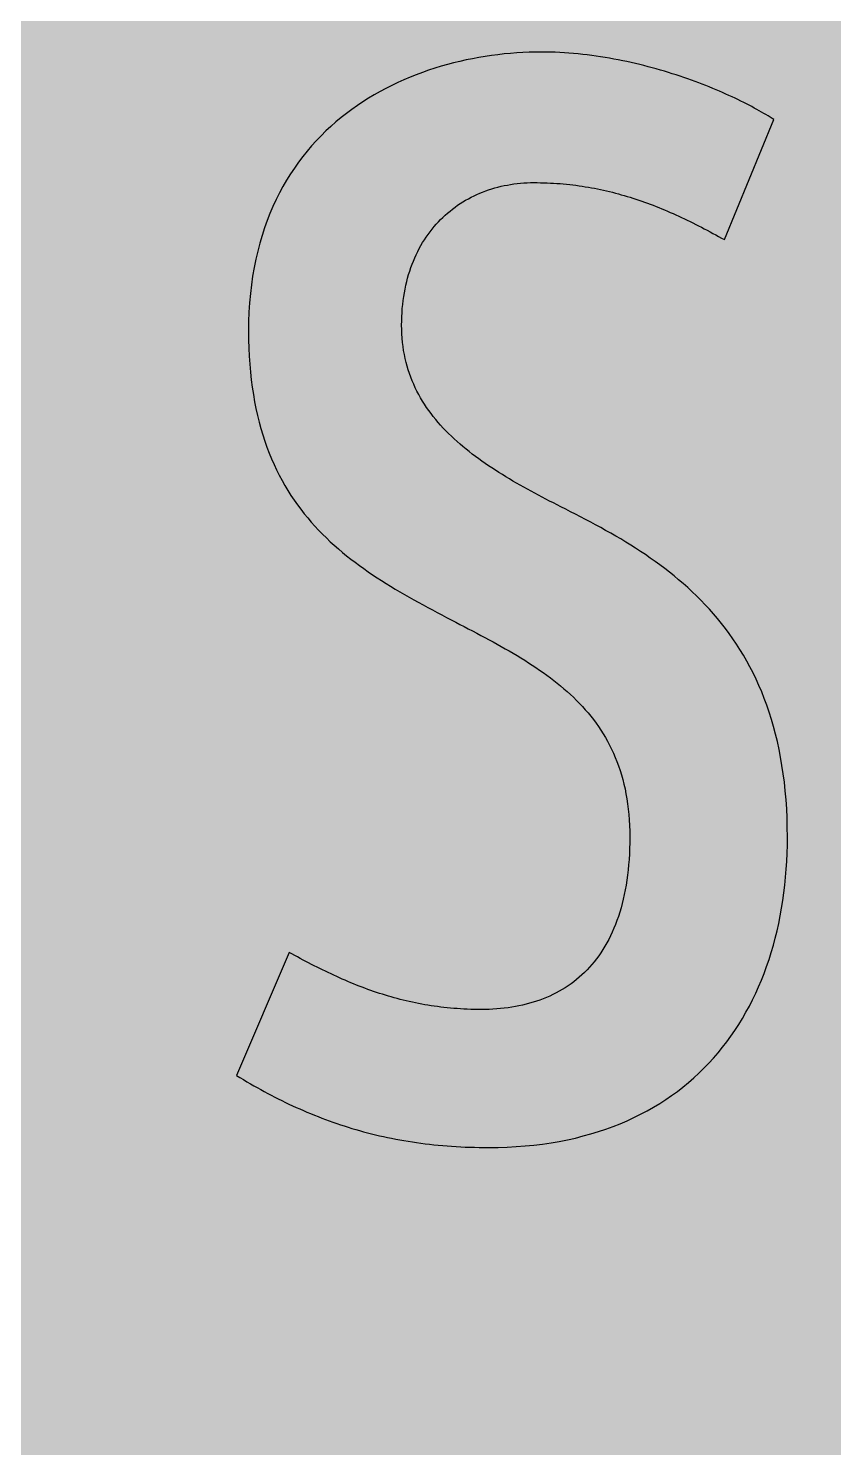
# Model space of a CAD drawing. Header units: millimetres. Extents: x 0 to 212, y 0 to 318.
# Drawn here: x 28.4 to 56.8, y 234.1 to 284.2 of the extents above; entities that cross this region are included whole.
import ezdxf

# ---------------------------------------------------------------- set-up
doc = ezdxf.new("R2010")
doc.units = ezdxf.units.MM

msp = doc.modelspace()

# ---------------------------------------------------------------- hatches: boundary and pattern name
for color, points in [(40, [(14.1633, 0.0536), (13.9878, 0.0533), (13.8125, 0.0559), (13.6373, 0.061), (13.462, 0.0686), (13.2893, 0.0787), (13.114, 0.0914), (12.9413, 0.1041), (12.7686, 0.1219), (12.5959, 0.1397), (12.4231, 0.16), (12.2504, 0.1829), (12.0777, 0.2057), (11.9075, 0.2337), (11.7373, 0.2616), (11.5672, 0.2921), (11.397, 0.3251), (11.2268, 0.3607), (11.0592, 0.3988), (10.8915, 0.4369), (10.7239, 0.4775), (10.5562, 0.5207), (10.3886, 0.5664), (10.2235, 0.6121), (10.0584, 0.6629), (9.8933, 0.7137), (9.7307, 0.7671), (9.5682, 0.8204), (9.4056, 0.8788), (9.2431, 0.9373), (9.083, 0.9982), (8.923, 1.0617), (8.763, 1.1252), (8.6055, 1.1938), (8.4455, 1.2624), (8.2906, 1.331), (8.1331, 1.4046), (7.9781, 1.4783), (7.8232, 1.5545), (7.6708, 1.6332), (7.5184, 1.7145), (7.366, 1.7958), (7.2161, 1.8796), (7.0663, 1.966), (6.919, 2.0523), (6.7716, 2.1438), (6.6243, 2.2352), (6.4795, 2.3266), (6.3348, 2.4232), (6.19, 2.5197), (6.0477, 2.6187), (5.908, 2.7178), (5.7683, 2.8194), (5.6286, 2.9235), (5.4915, 3.0302), (5.3543, 3.1369), (5.2197, 3.2461), (5.0851, 3.3579), (4.953, 3.4722), (4.8209, 3.5865), (4.6914, 3.7033), (4.5644, 3.8202), (4.4348, 3.9395), (4.3104, 4.0615), (4.1859, 4.1859), (4.0615, 4.3104), (3.9395, 4.4348), (3.8202, 4.5618), (3.7033, 4.6914), (3.5865, 4.8209), (3.4722, 4.953), (3.3579, 5.0851), (3.2487, 5.2197), (3.1369, 5.3543), (3.0302, 5.4915), (2.9235, 5.6286), (2.8194, 5.7683), (2.7178, 5.908), (2.6187, 6.0477), (2.5197, 6.19), (2.4232, 6.3348), (2.3266, 6.477), (2.2352, 6.6243), (2.1438, 6.7691), (2.0523, 6.9164), (1.966, 7.0663), (1.8796, 7.2161), (1.7958, 7.366), (1.7145, 7.5184), (1.6332, 7.6708), (1.5545, 7.8232), (1.4783, 7.9781), (1.4046, 8.1331), (1.331, 8.2906), (1.2598, 8.4455), (1.1913, 8.603), (1.1252, 8.763), (1.0592, 8.923), (0.9982, 9.083), (0.9373, 9.2431), (0.8763, 9.4056), (0.8204, 9.5682), (0.7645, 9.7307), (0.7112, 9.8933), (0.6604, 10.0584), (0.6121, 10.2235), (0.5639, 10.3911), (0.5207, 10.5562), (0.4775, 10.7239), (0.4343, 10.8915), (0.3962, 11.0592), (0.3607, 11.2268), (0.3251, 11.397), (0.2921, 11.5672), (0.2616, 11.7373), (0.2311, 11.9075), (0.2057, 12.0802), (0.1803, 12.2504), (0.1575, 12.4231), (0.1372, 12.5959), (0.1194, 12.7686), (0.1041, 12.9413), (0.0889, 13.1166), (0.0787, 13.2893), (0.0686, 13.4645), (0.061, 13.6373), (0.0559, 13.8125), (0.0508, 13.9878), (0.0508, 14.163), (0.0522, 303.4425), (0.0508, 303.6164), (0.0559, 303.7916), (0.061, 303.9669), (0.0686, 304.1396), (0.0787, 304.3149), (0.0889, 304.4876), (0.1041, 304.6628), (0.1194, 304.8356), (0.1372, 305.0083), (0.1575, 305.181), (0.1803, 305.3537), (0.2057, 305.5239), (0.2311, 305.6966), (0.2616, 305.8668), (0.2921, 306.037), (0.3251, 306.2072), (0.3607, 306.3748), (0.3962, 306.545), (0.4343, 306.7126), (0.4775, 306.8803), (0.5207, 307.0479), (0.5639, 307.213), (0.6121, 307.3781), (0.6604, 307.5432), (0.7112, 307.7083), (0.7645, 307.8734), (0.8204, 308.036), (0.8763, 308.1985), (0.9373, 308.3611), (0.9982, 308.5211), (1.0592, 308.6811), (1.1252, 308.8411), (1.1913, 308.9986), (1.2598, 309.1561), (1.331, 309.3136), (1.4046, 309.4685), (1.4783, 309.626), (1.5545, 309.7784), (1.6332, 309.9333), (1.7145, 310.0857), (1.7958, 310.2356), (1.8796, 310.388), (1.966, 310.5379), (2.0523, 310.6852), (2.1438, 310.8325), (2.2352, 310.9798), (2.3266, 311.1246), (2.4232, 311.2694), (2.5197, 311.4116), (2.6187, 311.5539), (2.7178, 311.6961), (2.8194, 311.8358), (2.9235, 311.9755), (3.0302, 312.1127), (3.1369, 312.2473), (3.2487, 312.3844), (3.3579, 312.5165), (3.4722, 312.6486), (3.5865, 312.7807), (3.7033, 312.9102), (3.8202, 313.0398), (3.9395, 313.1668), (4.0615, 313.2938), (4.1859, 313.4182), (4.3104, 313.5401), (4.4348, 313.6621), (4.5644, 313.784), (4.6914, 313.9008), (4.8209, 314.0177), (4.953, 314.132), (5.0851, 314.2437), (5.2197, 314.3555), (5.3543, 314.4647), (5.4915, 314.5739), (5.6286, 314.6781), (5.7683, 314.7822), (5.908, 314.8838), (6.0477, 314.9854), (6.19, 315.0845), (6.3348, 315.181), (6.4795, 315.275), (6.6243, 315.3689), (6.7716, 315.4604), (6.919, 315.5493), (7.0663, 315.6382), (7.2161, 315.7245), (7.366, 315.8084), (7.5184, 315.8896), (7.6708, 315.9709), (7.8232, 316.0471), (7.9781, 316.1233), (8.1331, 316.1995), (8.2906, 316.2706), (8.4455, 316.3418), (8.6055, 316.4103), (8.763, 316.4789), (8.923, 316.5424), (9.083, 316.6059), (9.2431, 316.6669), (9.4056, 316.7253), (9.5682, 316.7837), (9.7307, 316.8371), (9.8933, 316.8904), (10.0584, 316.9412), (10.2235, 316.992), (10.3886, 317.0377), (10.5562, 317.0834), (10.7239, 317.1266), (10.8915, 317.1673), (11.0592, 317.2079), (11.2268, 317.2435), (11.397, 317.279), (11.5672, 317.312), (11.7373, 317.3425), (11.9075, 317.3705), (12.0777, 317.3984), (12.2504, 317.4213), (12.4231, 317.4441), (12.5959, 317.4644), (12.7686, 317.4822), (12.9413, 317.5), (13.114, 317.5127), (13.2893, 317.5254), (13.462, 317.5356), (13.6373, 317.5432), (13.8125, 317.5483), (13.9878, 317.5508), (14.163, 317.5533), (197.6078, 317.5536), (197.7822, 317.5508), (197.9574, 317.5483), (198.1327, 317.5432), (198.3054, 317.5356), (198.4807, 317.5254), (198.6534, 317.5127), (198.8287, 317.5), (199.0014, 317.4822), (199.1741, 317.4644), (199.3468, 317.4441), (199.5195, 317.4213), (199.6897, 317.3984), (199.8624, 317.3705), (200.0326, 317.3425), (200.2028, 317.312), (200.373, 317.279), (200.5432, 317.2435), (200.7108, 317.2079), (200.8784, 317.1673), (201.0461, 317.1266), (201.2137, 317.0834), (201.3788, 317.0377), (201.5465, 316.992), (201.7116, 316.9412), (201.8767, 316.8904), (202.0392, 316.8371), (202.2018, 316.7837), (202.3643, 316.7253), (202.5269, 316.6669), (202.6869, 316.6059), (202.8469, 316.5424), (203.007, 316.4789), (203.167, 316.4103), (203.3245, 316.3418), (203.4794, 316.2706), (203.6369, 316.1995), (203.7918, 316.1233), (203.9468, 316.0471), (204.0992, 315.9709), (204.2516, 315.8896), (204.404, 315.8084), (204.5538, 315.7245), (204.7037, 315.6382), (204.8535, 315.5493), (205.0009, 315.4604), (205.1456, 315.3689), (205.293, 315.275), (205.4352, 315.181), (205.58, 315.0845), (205.7222, 314.9854), (205.8619, 314.8838), (206.0016, 314.7822), (206.1413, 314.6781), (206.2785, 314.5739), (206.4156, 314.4647), (206.5503, 314.3555), (206.6849, 314.2437), (206.817, 314.132), (206.949, 314.0177), (207.0786, 313.9008), (207.2081, 313.784), (207.3351, 313.6621), (207.4596, 313.5401), (207.584, 313.4182), (207.7085, 313.2938), (207.8304, 313.1668), (207.9498, 313.0398), (208.0666, 312.9102), (208.1835, 312.7807), (208.2978, 312.6486), (208.4121, 312.5165), (208.5238, 312.3844), (208.6331, 312.2473), (208.7397, 312.1127), (208.8464, 311.9755), (208.9506, 311.8358), (209.0522, 311.6961), (209.1512, 311.5539), (209.2503, 311.4116), (209.3468, 311.2694), (209.4433, 311.1246), (209.5348, 310.9798), (209.6262, 310.8325), (209.7176, 310.6852), (209.804, 310.5379), (209.8904, 310.388), (209.9742, 310.2356), (210.0555, 310.0857), (210.1367, 309.9333), (210.2155, 309.7784), (210.2917, 309.626), (210.3653, 309.4685), (210.439, 309.3136), (210.5076, 309.1561), (210.5762, 308.9986), (210.6447, 308.8411), (210.7082, 308.6811), (210.7717, 308.5211), (210.8327, 308.3611), (210.8911, 308.1985), (210.9495, 308.036), (211.0029, 307.8734), (211.0562, 307.7083), (211.107, 307.5432), (211.1578, 307.3781), (211.2035, 307.213), (211.2493, 307.0479), (211.2924, 306.8803), (211.3331, 306.7126), (211.3712, 306.545), (211.4093, 306.3748), (211.4448, 306.2072), (211.4779, 306.037), (211.5083, 305.8668), (211.5363, 305.6966), (211.5642, 305.5239), (211.5871, 305.3537), (211.6099, 305.181), (211.6303, 305.0083), (211.648, 304.8356), (211.6658, 304.6628), (211.6785, 304.4876), (211.6912, 304.3149), (211.7014, 304.1396), (211.709, 303.9669), (211.7141, 303.7916), (211.7166, 303.6164), (211.7166, 303.4411), (211.7189, 14.1647), (211.7166, 13.9878), (211.7141, 13.8125), (211.709, 13.6373), (211.7014, 13.4645), (211.6912, 13.2893), (211.6785, 13.1166), (211.6658, 12.9413), (211.648, 12.7686), (211.6303, 12.5959), (211.6099, 12.4231), (211.5871, 12.2504), (211.5642, 12.0802), (211.5363, 11.9075), (211.5083, 11.7373), (211.4779, 11.5672), (211.4448, 11.397), (211.4093, 11.2268), (211.3712, 11.0592), (211.3331, 10.8915), (211.2924, 10.7239), (211.2493, 10.5562), (211.2035, 10.3911), (211.1578, 10.2235), (211.107, 10.0584), (211.0562, 9.8933), (211.0029, 9.7307), (210.9495, 9.5682), (210.8911, 9.4056), (210.8327, 9.2431), (210.7717, 9.083), (210.7082, 8.923), (210.6447, 8.763), (210.5762, 8.603), (210.5076, 8.4455), (210.439, 8.2906), (210.3653, 8.1331), (210.2917, 7.9781), (210.2155, 7.8232), (210.1367, 7.6708), (210.0555, 7.5184), (209.9742, 7.366), (209.8904, 7.2161), (209.804, 7.0663), (209.7176, 6.9164), (209.6262, 6.7691), (209.5348, 6.6243), (209.4433, 6.477), (209.3468, 6.3348), (209.2503, 6.19), (209.1512, 6.0477), (209.0522, 5.908), (208.9506, 5.7683), (208.8464, 5.6286), (208.7397, 5.4915), (208.6331, 5.3543), (208.5238, 5.2197), (208.4121, 5.0851), (208.2978, 4.953), (208.1835, 4.8209), (208.0666, 4.6914), (207.9498, 4.5618), (207.8304, 4.4348), (207.7085, 4.3104), (207.584, 4.1859), (207.4596, 4.0615), (207.3351, 3.9395), (207.2081, 3.8202), (207.0786, 3.7033), (206.949, 3.5865), (206.817, 3.4722), (206.6849, 3.3579), (206.5503, 3.2461), (206.4156, 3.1369), (206.2785, 3.0302), (206.1413, 2.9235), (206.0016, 2.8194), (205.8619, 2.7178), (205.7222, 2.6187), (205.58, 2.5197), (205.4352, 2.4232), (205.293, 2.3266), (205.1456, 2.2352), (205.0009, 2.1438), (204.8535, 2.0523), (204.7037, 1.966), (204.5538, 1.8796), (204.404, 1.7958), (204.2516, 1.7145), (204.0992, 1.6332), (203.9468, 1.5545), (203.7918, 1.4783), (203.6369, 1.4046), (203.4794, 1.331), (203.3245, 1.2624), (203.167, 1.1938), (203.007, 1.1252), (202.8469, 1.0617), (202.6869, 0.9982), (202.5269, 0.9373), (202.3643, 0.8788), (202.2018, 0.8204), (202.0392, 0.7671), (201.8767, 0.7137), (201.7116, 0.6629), (201.5465, 0.6121), (201.3788, 0.5664), (201.2137, 0.5207), (201.0461, 0.4775), (200.8784, 0.4369), (200.7108, 0.3988), (200.5432, 0.3607), (200.373, 0.3251), (200.2028, 0.2921), (200.0326, 0.2616), (199.8624, 0.2337), (199.6897, 0.2057), (199.5195, 0.1829), (199.3468, 0.16), (199.1741, 0.1397), (199.0014, 0.1219), (198.8287, 0.1041), (198.6534, 0.0914), (198.4807, 0.0787), (198.3054, 0.0686), (198.1327, 0.061), (197.9574, 0.0559), (197.7822, 0.0533), (197.6069, 0.0533)]), (59, [(44.3978, 249.5719), (44.2722, 249.5702), (44.1503, 249.5728), (44.0284, 249.5753), (43.9064, 249.5804), (43.7871, 249.5855), (43.6677, 249.5931), (43.5508, 249.6007), (43.4315, 249.6083), (43.3146, 249.6185), (43.2003, 249.6312), (43.0835, 249.6439), (42.9692, 249.6566), (42.8574, 249.6718), (42.7431, 249.6871), (42.6314, 249.7023), (42.5196, 249.7201), (42.4078, 249.7404), (42.2986, 249.7607), (42.1894, 249.7811), (42.0802, 249.8039), (41.971, 249.8268), (41.8617, 249.8496), (41.7551, 249.875), (41.6484, 249.9004), (41.5417, 249.9258), (41.435, 249.9538), (41.3309, 249.9843), (41.2267, 250.0122), (41.1226, 250.0427), (41.0185, 250.0757), (40.9143, 250.1062), (40.8102, 250.1392), (40.7086, 250.1748), (40.6044, 250.2078), (40.5028, 250.2433), (40.4012, 250.2814), (40.2996, 250.317), (40.198, 250.3551), (40.099, 250.3957), (39.9974, 250.4338), (39.8983, 250.4745), (39.7967, 250.5151), (39.6977, 250.5583), (39.5986, 250.5989), (39.4995, 250.6447), (39.4005, 250.6878), (39.3014, 250.731), (39.2024, 250.7767), (39.1033, 250.8225), (39.0042, 250.8707), (38.9052, 250.9164), (38.8061, 250.9647), (38.7071, 251.013), (38.608, 251.0612), (38.5115, 251.112), (38.4124, 251.1628), (38.3134, 251.2136), (38.2143, 251.2644), (38.1152, 251.3152), (38.0187, 251.3686), (37.9197, 251.4219), (37.8206, 251.4752), (37.7215, 251.5286), (37.6225, 251.5819), (35.771, 247.2447), (35.8902, 247.1699), (36.0121, 247.0963), (36.134, 247.0252), (36.2585, 246.954), (36.3804, 246.8829), (36.5023, 246.8143), (36.6243, 246.7458), (36.7487, 246.6797), (36.8732, 246.6111), (36.9951, 246.5476), (37.1196, 246.4816), (37.244, 246.4206), (37.371, 246.3571), (37.4955, 246.2962), (37.6199, 246.2352), (37.7469, 246.1768), (37.8739, 246.1184), (38.0009, 246.0625), (38.1279, 246.0066), (38.2549, 245.9507), (38.3845, 245.8974), (38.514, 245.8441), (38.6436, 245.7933), (38.7731, 245.7425), (38.9052, 245.6917), (39.0347, 245.6434), (39.1668, 245.5977), (39.3014, 245.552), (39.4335, 245.5062), (39.5681, 245.4631), (39.7027, 245.4199), (39.8374, 245.3792), (39.9745, 245.3386), (40.1117, 245.298), (40.2488, 245.2599), (40.3885, 245.2243), (40.5257, 245.1887), (40.6679, 245.1532), (40.8076, 245.1202), (40.9499, 245.0897), (41.0921, 245.0592), (41.2369, 245.0287), (41.3817, 245.0008), (41.5265, 244.9728), (41.6738, 244.9474), (41.8211, 244.922), (41.9684, 244.8992), (42.1183, 244.8763), (42.2681, 244.856), (42.4205, 244.8382), (42.5729, 244.8179), (42.7253, 244.8027), (42.8803, 244.7874), (43.0378, 244.7722), (43.1927, 244.7595), (43.3527, 244.7468), (43.5102, 244.7366), (43.6728, 244.729), (43.8328, 244.7214), (43.9953, 244.7138), (44.1604, 244.7112), (44.3255, 244.7061), (44.4932, 244.7036), (44.6608, 244.7036), (44.991, 244.7061), (45.3161, 244.7188), (45.6336, 244.7341), (45.9486, 244.7595), (46.2559, 244.79), (46.5582, 244.8255), (46.8579, 244.8712), (47.15, 244.9195), (47.437, 244.9779), (47.719, 245.0389), (47.9933, 245.11), (48.2651, 245.1837), (48.5318, 245.2649), (48.7909, 245.3513), (49.0474, 245.4453), (49.2963, 245.5443), (49.5427, 245.6485), (49.7815, 245.7602), (50.0151, 245.8745), (50.2437, 245.9965), (50.4698, 246.1235), (50.6882, 246.2555), (50.8991, 246.3952), (51.1073, 246.5375), (51.3105, 246.6848), (51.5087, 246.8372), (51.7017, 246.9972), (51.8871, 247.1598), (52.07, 247.3274), (52.2478, 247.5001), (52.418, 247.6779), (52.5856, 247.8583), (52.7456, 248.0462), (52.9006, 248.2367), (53.053, 248.4323), (53.1978, 248.6304), (53.3375, 248.8336), (53.4721, 249.0419), (53.6042, 249.2553), (53.7286, 249.4712), (53.848, 249.6896), (53.9623, 249.9131), (54.0715, 250.1417), (54.1757, 250.3729), (54.2747, 250.6091), (54.3687, 250.8453), (54.4576, 251.0892), (54.5414, 251.333), (54.6202, 251.5819), (54.6938, 251.8334), (54.7624, 252.0899), (54.8259, 252.3465), (54.8843, 252.6081), (54.9377, 252.8722), (54.9859, 253.1389), (55.0291, 253.4082), (55.0672, 253.68), (55.1002, 253.9568), (55.1282, 254.2337), (55.151, 254.5131), (55.1688, 254.795), (55.1815, 255.0795), (55.1891, 255.3665), (55.1917, 255.6561), (55.1866, 255.9939), (55.179, 256.3266), (55.1637, 256.6518), (55.1409, 256.9693), (55.1155, 257.2817), (55.0824, 257.5865), (55.0418, 257.8862), (54.9986, 258.1783), (54.9504, 258.4628), (54.8945, 258.7422), (54.8361, 259.0165), (54.77, 259.2832), (54.7014, 259.5448), (54.6252, 259.8014), (54.5465, 260.0503), (54.4627, 260.2967), (54.3738, 260.5354), (54.2823, 260.7691), (54.1858, 260.9977), (54.0842, 261.2187), (53.9775, 261.4371), (53.8683, 261.6505), (53.7566, 261.8588), (53.6397, 262.062), (53.5178, 262.2601), (53.3959, 262.4531), (53.2689, 262.6411), (53.1368, 262.8265), (53.0047, 263.0068), (52.8676, 263.1821), (52.7279, 263.3548), (52.5856, 263.5225), (52.4383, 263.685), (52.291, 263.845), (52.1411, 264), (51.9887, 264.1524), (51.8338, 264.3022), (51.6763, 264.447), (51.5188, 264.5867), (51.3563, 264.7264), (51.1937, 264.861), (51.0286, 264.9931), (50.8635, 265.1227), (50.6959, 265.2471), (50.5257, 265.3716), (50.3555, 265.491), (50.1853, 265.6103), (50.0126, 265.7246), (49.8373, 265.8364), (49.6646, 265.9482), (49.4894, 266.0548), (49.3141, 266.1615), (49.1363, 266.2657), (48.961, 266.3673), (48.7832, 266.4663), (48.608, 266.5654), (48.4302, 266.6619), (48.2549, 266.7559), (48.0771, 266.8499), (47.9019, 266.9413), (47.7241, 267.0327), (47.5488, 267.1216), (47.3735, 267.2105), (47.2008, 267.2969), (47.0687, 267.3655), (46.9392, 267.4315), (46.8071, 267.5001), (46.675, 267.5687), (46.5455, 267.6373), (46.4134, 267.7058), (46.2839, 267.777), (46.1543, 267.8455), (46.0248, 267.9167), (45.8978, 267.9878), (45.7683, 268.0614), (45.6413, 268.1326), (45.5143, 268.2062), (45.3898, 268.2824), (45.2653, 268.3561), (45.1409, 268.4323), (45.019, 268.5085), (44.897, 268.5872), (44.7751, 268.666), (44.6557, 268.7447), (44.5389, 268.826), (44.4221, 268.9073), (44.3078, 268.9885), (44.1935, 269.0724), (44.0817, 269.1562), (43.9699, 269.2425), (43.8607, 269.3314), (43.754, 269.4178), (43.6499, 269.5092), (43.5458, 269.5981), (43.4442, 269.6921), (43.3451, 269.7861), (43.246, 269.8801), (43.1521, 269.9766), (43.0581, 270.0731), (42.9666, 270.1722), (42.8777, 270.2738), (42.7914, 270.3779), (42.7076, 270.4795), (42.6263, 270.5862), (42.5475, 270.6929), (42.4713, 270.8021), (42.3977, 270.9139), (42.3266, 271.0256), (42.258, 271.1399), (42.1945, 271.2568), (42.131, 271.3736), (42.0726, 271.4955), (42.0167, 271.6174), (41.9633, 271.7394), (41.9151, 271.8664), (41.8668, 271.9934), (41.8262, 272.1229), (41.7855, 272.255), (41.75, 272.3896), (41.717, 272.5268), (41.6865, 272.6665), (41.6611, 272.8062), (41.6408, 272.9484), (41.623, 273.0957), (41.6077, 273.243), (41.5976, 273.3929), (41.5925, 273.5453), (41.59, 273.7002), (41.5925, 273.8501), (41.5976, 274), (41.6052, 274.1447), (41.6154, 274.2895), (41.6281, 274.4318), (41.6458, 274.5715), (41.6636, 274.7086), (41.6865, 274.8432), (41.7119, 274.9753), (41.7398, 275.1074), (41.7703, 275.2369), (41.8033, 275.3639), (41.8389, 275.4884), (41.877, 275.6103), (41.9176, 275.7297), (41.9608, 275.8491), (42.0065, 275.9634), (42.0548, 276.0777), (42.1056, 276.1869), (42.1589, 276.2961), (42.2148, 276.4028), (42.2732, 276.5069), (42.3316, 276.6111), (42.3951, 276.7101), (42.4586, 276.8067), (42.5247, 276.9032), (42.5933, 276.9946), (42.6644, 277.0861), (42.738, 277.175), (42.8117, 277.2588), (42.8879, 277.3426), (42.9666, 277.4239), (43.0479, 277.5026), (43.1292, 277.5788), (43.213, 277.655), (43.2994, 277.7261), (43.3857, 277.7947), (43.4746, 277.8608), (43.5661, 277.9268), (43.6575, 277.9878), (43.7515, 278.0487), (43.848, 278.1046), (43.9445, 278.1605), (44.0411, 278.2113), (44.1427, 278.2621), (44.2417, 278.3078), (44.3459, 278.3535), (44.4475, 278.3967), (44.5541, 278.4348), (44.6583, 278.4729), (44.7675, 278.5085), (44.8742, 278.5389), (44.9834, 278.5694), (45.0952, 278.5974), (45.2069, 278.6228), (45.3187, 278.6431), (45.433, 278.6634), (45.5473, 278.6812), (45.6616, 278.6939), (45.7784, 278.7066), (45.8953, 278.7167), (46.0121, 278.7218), (46.1289, 278.7269), (46.2483, 278.7269), (46.3677, 278.7269), (46.4845, 278.7244), (46.6014, 278.7218), (46.7182, 278.7193), (46.8351, 278.7142), (46.9494, 278.7066), (47.0637, 278.699), (47.178, 278.6913), (47.2897, 278.6812), (47.404, 278.671), (47.5158, 278.6583), (47.625, 278.6456), (47.7368, 278.6329), (47.846, 278.6177), (47.9552, 278.6024), (48.0644, 278.5847), (48.1736, 278.5669), (48.2803, 278.5466), (48.3895, 278.5262), (48.4962, 278.5059), (48.6029, 278.4831), (48.707, 278.4602), (48.8137, 278.4373), (48.9179, 278.4119), (49.0245, 278.3865), (49.1287, 278.3586), (49.2328, 278.3307), (49.3344, 278.3027), (49.4386, 278.2722), (49.5427, 278.2418), (49.6443, 278.2113), (49.7459, 278.1783), (49.85, 278.1452), (49.9516, 278.1097), (50.0532, 278.0767), (50.1548, 278.0411), (50.2564, 278.003), (50.3555, 277.9649), (50.4571, 277.9268), (50.5587, 277.8887), (50.6578, 277.8481), (50.7594, 277.8074), (50.8584, 277.7642), (50.96, 277.7236), (51.0591, 277.6779), (51.1607, 277.6347), (51.2597, 277.589), (51.3588, 277.5433), (51.4604, 277.4975), (51.5595, 277.4518), (51.6611, 277.4036), (51.7601, 277.3553), (51.8592, 277.3045), (51.9608, 277.2537), (52.0598, 277.2029), (52.1614, 277.1521), (52.2605, 277.1013), (52.3621, 277.048), (52.4612, 276.9946), (52.5628, 276.9387), (52.6644, 276.8854), (52.766, 276.8295), (52.865, 276.7736), (52.9666, 276.7178), (54.7165, 280.9515), (54.6481, 280.9926), (54.5795, 281.0358), (54.5084, 281.0815), (54.4347, 281.1247), (54.3585, 281.1704), (54.2773, 281.2161), (54.196, 281.2644), (54.1096, 281.3101), (54.0233, 281.3583), (53.9344, 281.4066), (53.8404, 281.4549), (53.7464, 281.5031), (53.6499, 281.5539), (53.5508, 281.6022), (53.4467, 281.653), (53.3451, 281.7012), (53.2384, 281.752), (53.1292, 281.8003), (53.02, 281.8511), (52.9057, 281.9019), (52.7914, 281.9502), (52.6745, 282.001), (52.5551, 282.0492), (52.4358, 282.1), (52.3138, 282.1483), (52.1894, 282.1965), (52.0624, 282.2448), (51.9354, 282.2931), (51.8058, 282.3388), (51.6738, 282.387), (51.5417, 282.4328), (51.4071, 282.4785), (51.2724, 282.5242), (51.1327, 282.5674), (50.9956, 282.6106), (50.8559, 282.6537), (50.7136, 282.6944), (50.5689, 282.735), (50.4266, 282.7757), (50.2793, 282.8163), (50.132, 282.8544), (49.9847, 282.89), (49.8348, 282.9255), (49.6849, 282.9611), (49.5351, 282.9941), (49.3827, 283.0246), (49.2277, 283.0576), (49.0753, 283.0855), (48.9179, 283.1135), (48.7629, 283.1414), (48.6054, 283.1643), (48.448, 283.1897), (48.2905, 283.21), (48.1305, 283.2303), (47.973, 283.2481), (47.8104, 283.2659), (47.6504, 283.2811), (47.4904, 283.2938), (47.3278, 283.3065), (47.1653, 283.3141), (47.0027, 283.3218), (46.8401, 283.3268), (46.6776, 283.3294), (46.5125, 283.3319), (46.2991, 283.3294), (46.0832, 283.3243), (45.8648, 283.3141), (45.6463, 283.3014), (45.4279, 283.2837), (45.2069, 283.2633), (44.9859, 283.2379), (44.7624, 283.21), (44.5414, 283.177), (44.3179, 283.1414), (44.0944, 283.0982), (43.8709, 283.0525), (43.6474, 283.0043), (43.4238, 282.9484), (43.2029, 282.89), (42.9793, 282.829), (42.7584, 282.7604), (42.5399, 282.6893), (42.3215, 282.6106), (42.103, 282.5293), (41.8871, 282.4429), (41.6712, 282.354), (41.4579, 282.2575), (41.2471, 282.1559), (41.0388, 282.0518), (40.833, 281.94), (40.6273, 281.8257), (40.4266, 281.7038), (40.226, 281.5768), (40.0304, 281.4472), (39.8374, 281.3101), (39.6469, 281.1678), (39.4589, 281.0205), (39.276, 280.8681), (39.0982, 280.7106), (38.9204, 280.5481), (38.7502, 280.3779), (38.5826, 280.2026), (38.4175, 280.0223), (38.26, 279.8343), (38.1051, 279.6438), (37.9552, 279.4457), (37.8104, 279.24), (37.6707, 279.0317), (37.5361, 278.8158), (37.4066, 278.5923), (37.2847, 278.3637), (37.1678, 278.13), (37.0561, 277.8887), (36.9494, 277.6423), (36.8503, 277.3883), (36.7563, 277.1292), (36.67, 276.8625), (36.5912, 276.5882), (36.5176, 276.3088), (36.4515, 276.0243), (36.3931, 275.7322), (36.3398, 275.4325), (36.2966, 275.1252), (36.261, 274.8128), (36.2306, 274.4927), (36.2102, 274.1651), (36.1975, 273.8298), (36.195, 273.4894), (36.1975, 273.1872), (36.2052, 272.8925), (36.2179, 272.603), (36.2382, 272.321), (36.261, 272.0467), (36.2915, 271.7775), (36.3245, 271.5133), (36.3652, 271.2568), (36.4084, 271.0028), (36.4566, 270.7589), (36.51, 270.5176), (36.5684, 270.2839), (36.6319, 270.0553), (36.6979, 269.8318), (36.769, 269.6134), (36.8452, 269.4), (36.924, 269.1917), (37.0053, 268.9885), (37.0942, 268.7904), (37.1856, 268.5974), (37.2796, 268.4094), (37.3761, 268.224), (37.4777, 268.0437), (37.5844, 267.8684), (37.6911, 267.6982), (37.8028, 267.5306), (37.9171, 267.368), (38.0365, 267.208), (38.1559, 267.0531), (38.2803, 266.9032), (38.4073, 266.7559), (38.5343, 266.6111), (38.6664, 266.4689), (38.801, 266.3317), (38.9382, 266.1971), (39.0754, 266.065), (39.2176, 265.938), (39.3598, 265.811), (39.5046, 265.6891), (39.6519, 265.5697), (39.7993, 265.4529), (39.9491, 265.3386), (40.1015, 265.2243), (40.2539, 265.115), (40.4089, 265.0058), (40.5663, 264.8991), (40.7238, 264.795), (40.8813, 264.6934), (41.0413, 264.5943), (41.2013, 264.4953), (41.3639, 264.3962), (41.5265, 264.3022), (41.689, 264.2057), (41.8516, 264.1143), (42.0167, 264.0203), (42.1792, 263.9289), (42.3443, 263.84), (42.5094, 263.7511), (42.6745, 263.6622), (42.8396, 263.5733), (43.0047, 263.4869), (43.1673, 263.398), (43.3324, 263.3116), (43.4975, 263.2253), (43.6448, 263.1465), (43.7947, 263.0703), (43.942, 262.9941), (44.0893, 262.9179), (44.2366, 262.8392), (44.3814, 262.763), (44.5262, 262.6868), (44.671, 262.6081), (44.8158, 262.5293), (44.958, 262.4506), (45.1002, 262.3718), (45.2425, 262.2931), (45.3822, 262.2118), (45.5219, 262.1305), (45.659, 262.0493), (45.7962, 261.968), (45.9308, 261.8842), (46.0629, 261.8003), (46.195, 261.714), (46.3271, 261.6276), (46.4566, 261.5387), (46.5836, 261.4498), (46.7106, 261.3584), (46.8351, 261.2669), (46.957, 261.173), (47.0764, 261.079), (47.1957, 260.9825), (47.3126, 260.8834), (47.4269, 260.7843), (47.5386, 260.6827), (47.6479, 260.5786), (47.7571, 260.4719), (47.8612, 260.3652), (47.9654, 260.256), (48.0644, 260.1417), (48.1635, 260.03), (48.26, 259.9131), (48.3514, 259.7937), (48.4429, 259.6718), (48.5292, 259.5499), (48.6131, 259.4229), (48.6969, 259.2934), (48.7756, 259.1613), (48.8493, 259.0267), (48.9229, 258.8895), (48.9915, 258.7498), (49.0576, 258.6076), (49.1211, 258.4602), (49.182, 258.3129), (49.2379, 258.1605), (49.2912, 258.003), (49.3395, 257.8456), (49.3852, 257.683), (49.4284, 257.5179), (49.4665, 257.3477), (49.4995, 257.175), (49.5325, 256.9997), (49.5579, 256.8194), (49.5808, 256.634), (49.6011, 256.446), (49.6138, 256.2555), (49.6265, 256.0599), (49.6316, 255.8593), (49.6341, 255.6561), (49.6316, 255.4529), (49.6265, 255.2522), (49.6189, 255.0566), (49.6087, 254.8636), (49.5935, 254.6756), (49.5757, 254.4902), (49.5554, 254.3099), (49.53, 254.1346), (49.5046, 253.9594), (49.4741, 253.7917), (49.4411, 253.6266), (49.4055, 253.4641), (49.3649, 253.3066), (49.3243, 253.1516), (49.2785, 252.9992), (49.2328, 252.8519), (49.182, 252.7097), (49.1287, 252.5674), (49.0753, 252.4328), (49.0169, 252.2982), (48.956, 252.1687), (48.8925, 252.0417), (48.8264, 251.9197), (48.7578, 251.8004), (48.6867, 251.6835), (48.6131, 251.5718), (48.5394, 251.4625), (48.4607, 251.3559), (48.3794, 251.2543), (48.2981, 251.1552), (48.2143, 251.0587), (48.1254, 250.9672), (48.0365, 250.8758), (47.945, 250.7894), (47.8536, 250.7082), (47.7571, 250.6269), (47.6606, 250.5507), (47.5615, 250.477), (47.4599, 250.4059), (47.3558, 250.3373), (47.2516, 250.2738), (47.1424, 250.2129), (47.0357, 250.1544), (46.924, 250.0986), (46.8122, 250.0452), (46.6979, 249.9944), (46.5811, 249.9487), (46.4642, 249.903), (46.3448, 249.8623), (46.2255, 249.8242), (46.1035, 249.7887), (45.9791, 249.7557), (45.8546, 249.7252), (45.7276, 249.6998), (45.6006, 249.6744), (45.4711, 249.6515), (45.3415, 249.6337), (45.2095, 249.616), (45.0774, 249.6033), (44.9428, 249.5906), (44.8081, 249.5829), (44.671, 249.5753), (44.5338, 249.5728), (44.3967, 249.5702)])]:
    msp.add_hatch(color=color).paths.add_polyline_path(points)

# ---------------------------------------------------------------- linework, layer by layer
at = {"color": 59}
msp.add_lwpolyline([(44.3978, 249.5719), (44.2722, 249.5702), (44.1503, 249.5728), (44.0284, 249.5753), (43.9064, 249.5804), (43.7871, 249.5855), (43.6677, 249.5931), (43.5508, 249.6007), (43.4315, 249.6083), (43.3146, 249.6185), (43.2003, 249.6312), (43.0835, 249.6439), (42.9692, 249.6566), (42.8574, 249.6718), (42.7431, 249.6871), (42.6314, 249.7023), (42.5196, 249.7201), (42.4078, 249.7404), (42.2986, 249.7607), (42.1894, 249.7811), (42.0802, 249.8039), (41.971, 249.8268), (41.8617, 249.8496), (41.7551, 249.875), (41.6484, 249.9004), (41.5417, 249.9258), (41.435, 249.9538), (41.3309, 249.9843), (41.2267, 250.0122), (41.1226, 250.0427), (41.0185, 250.0757), (40.9143, 250.1062), (40.8102, 250.1392), (40.7086, 250.1748), (40.6044, 250.2078), (40.5028, 250.2433), (40.4012, 250.2814), (40.2996, 250.317), (40.198, 250.3551), (40.099, 250.3957), (39.9974, 250.4338), (39.8983, 250.4745), (39.7967, 250.5151), (39.6977, 250.5583), (39.5986, 250.5989), (39.4995, 250.6447), (39.4005, 250.6878), (39.3014, 250.731), (39.2024, 250.7767), (39.1033, 250.8225), (39.0042, 250.8707), (38.9052, 250.9164), (38.8061, 250.9647), (38.7071, 251.013), (38.608, 251.0612), (38.5115, 251.112), (38.4124, 251.1628), (38.3134, 251.2136), (38.2143, 251.2644), (38.1152, 251.3152), (38.0187, 251.3686), (37.9197, 251.4219), (37.8206, 251.4752), (37.7215, 251.5286), (37.6225, 251.5819), (35.771, 247.2447), (35.8902, 247.1699), (36.0121, 247.0963), (36.134, 247.0252), (36.2585, 246.954), (36.3804, 246.8829), (36.5023, 246.8143), (36.6243, 246.7458), (36.7487, 246.6797), (36.8732, 246.6111), (36.9951, 246.5476), (37.1196, 246.4816), (37.244, 246.4206), (37.371, 246.3571), (37.4955, 246.2962), (37.6199, 246.2352), (37.7469, 246.1768), (37.8739, 246.1184), (38.0009, 246.0625), (38.1279, 246.0066), (38.2549, 245.9507), (38.3845, 245.8974), (38.514, 245.8441), (38.6436, 245.7933), (38.7731, 245.7425), (38.9052, 245.6917), (39.0347, 245.6434), (39.1668, 245.5977), (39.3014, 245.552), (39.4335, 245.5062), (39.5681, 245.4631), (39.7027, 245.4199), (39.8374, 245.3792), (39.9745, 245.3386), (40.1117, 245.298), (40.2488, 245.2599), (40.3885, 245.2243), (40.5257, 245.1887), (40.6679, 245.1532), (40.8076, 245.1202), (40.9499, 245.0897), (41.0921, 245.0592), (41.2369, 245.0287), (41.3817, 245.0008), (41.5265, 244.9728), (41.6738, 244.9474), (41.8211, 244.922), (41.9684, 244.8992), (42.1183, 244.8763), (42.2681, 244.856), (42.4205, 244.8382), (42.5729, 244.8179), (42.7253, 244.8027), (42.8803, 244.7874), (43.0378, 244.7722), (43.1927, 244.7595), (43.3527, 244.7468), (43.5102, 244.7366), (43.6728, 244.729), (43.8328, 244.7214), (43.9953, 244.7138), (44.1604, 244.7112), (44.3255, 244.7061), (44.4932, 244.7036), (44.6608, 244.7036), (44.991, 244.7061), (45.3161, 244.7188), (45.6336, 244.7341), (45.9486, 244.7595), (46.2559, 244.79), (46.5582, 244.8255), (46.8579, 244.8712), (47.15, 244.9195), (47.437, 244.9779), (47.719, 245.0389), (47.9933, 245.11), (48.2651, 245.1837), (48.5318, 245.2649), (48.7909, 245.3513), (49.0474, 245.4453), (49.2963, 245.5443), (49.5427, 245.6485), (49.7815, 245.7602), (50.0151, 245.8745), (50.2437, 245.9965), (50.4698, 246.1235), (50.6882, 246.2555), (50.8991, 246.3952), (51.1073, 246.5375), (51.3105, 246.6848), (51.5087, 246.8372), (51.7017, 246.9972), (51.8871, 247.1598), (52.07, 247.3274), (52.2478, 247.5001), (52.418, 247.6779), (52.5856, 247.8583), (52.7456, 248.0462), (52.9006, 248.2367), (53.053, 248.4323), (53.1978, 248.6304), (53.3375, 248.8336), (53.4721, 249.0419), (53.6042, 249.2553), (53.7286, 249.4712), (53.848, 249.6896), (53.9623, 249.9131), (54.0715, 250.1417), (54.1757, 250.3729), (54.2747, 250.6091), (54.3687, 250.8453), (54.4576, 251.0892), (54.5414, 251.333), (54.6202, 251.5819), (54.6938, 251.8334), (54.7624, 252.0899), (54.8259, 252.3465), (54.8843, 252.6081), (54.9377, 252.8722), (54.9859, 253.1389), (55.0291, 253.4082), (55.0672, 253.68), (55.1002, 253.9568), (55.1282, 254.2337), (55.151, 254.5131), (55.1688, 254.795), (55.1815, 255.0795), (55.1891, 255.3665), (55.1917, 255.6561), (55.1866, 255.9939), (55.179, 256.3266), (55.1637, 256.6518), (55.1409, 256.9693), (55.1155, 257.2817), (55.0824, 257.5865), (55.0418, 257.8862), (54.9986, 258.1783), (54.9504, 258.4628), (54.8945, 258.7422), (54.8361, 259.0165), (54.77, 259.2832), (54.7014, 259.5448), (54.6252, 259.8014), (54.5465, 260.0503), (54.4627, 260.2967), (54.3738, 260.5354), (54.2823, 260.7691), (54.1858, 260.9977), (54.0842, 261.2187), (53.9775, 261.4371), (53.8683, 261.6505), (53.7566, 261.8588), (53.6397, 262.062), (53.5178, 262.2601), (53.3959, 262.4531), (53.2689, 262.6411), (53.1368, 262.8265), (53.0047, 263.0068), (52.8676, 263.1821), (52.7279, 263.3548), (52.5856, 263.5225), (52.4383, 263.685), (52.291, 263.845), (52.1411, 264), (51.9887, 264.1524), (51.8338, 264.3022), (51.6763, 264.447), (51.5188, 264.5867), (51.3563, 264.7264), (51.1937, 264.861), (51.0286, 264.9931), (50.8635, 265.1227), (50.6959, 265.2471), (50.5257, 265.3716), (50.3555, 265.491), (50.1853, 265.6103), (50.0126, 265.7246), (49.8373, 265.8364), (49.6646, 265.9482), (49.4894, 266.0548), (49.3141, 266.1615), (49.1363, 266.2657), (48.961, 266.3673), (48.7832, 266.4663), (48.608, 266.5654), (48.4302, 266.6619), (48.2549, 266.7559), (48.0771, 266.8499), (47.9019, 266.9413), (47.7241, 267.0327), (47.5488, 267.1216), (47.3735, 267.2105), (47.2008, 267.2969), (47.0687, 267.3655), (46.9392, 267.4315), (46.8071, 267.5001), (46.675, 267.5687), (46.5455, 267.6373), (46.4134, 267.7058), (46.2839, 267.777), (46.1543, 267.8455), (46.0248, 267.9167), (45.8978, 267.9878), (45.7683, 268.0614), (45.6413, 268.1326), (45.5143, 268.2062), (45.3898, 268.2824), (45.2653, 268.3561), (45.1409, 268.4323), (45.019, 268.5085), (44.897, 268.5872), (44.7751, 268.666), (44.6557, 268.7447), (44.5389, 268.826), (44.4221, 268.9073), (44.3078, 268.9885), (44.1935, 269.0724), (44.0817, 269.1562), (43.9699, 269.2425), (43.8607, 269.3314), (43.754, 269.4178), (43.6499, 269.5092), (43.5458, 269.5981), (43.4442, 269.6921), (43.3451, 269.7861), (43.246, 269.8801), (43.1521, 269.9766), (43.0581, 270.0731), (42.9666, 270.1722), (42.8777, 270.2738), (42.7914, 270.3779), (42.7076, 270.4795), (42.6263, 270.5862), (42.5475, 270.6929), (42.4713, 270.8021), (42.3977, 270.9139), (42.3266, 271.0256), (42.258, 271.1399), (42.1945, 271.2568), (42.131, 271.3736), (42.0726, 271.4955), (42.0167, 271.6174), (41.9633, 271.7394), (41.9151, 271.8664), (41.8668, 271.9934), (41.8262, 272.1229), (41.7855, 272.255), (41.75, 272.3896), (41.717, 272.5268), (41.6865, 272.6665), (41.6611, 272.8062), (41.6408, 272.9484), (41.623, 273.0957), (41.6077, 273.243), (41.5976, 273.3929), (41.5925, 273.5453), (41.59, 273.7002), (41.5925, 273.8501), (41.5976, 274), (41.6052, 274.1447), (41.6154, 274.2895), (41.6281, 274.4318), (41.6458, 274.5715), (41.6636, 274.7086), (41.6865, 274.8432), (41.7119, 274.9753), (41.7398, 275.1074), (41.7703, 275.2369), (41.8033, 275.3639), (41.8389, 275.4884), (41.877, 275.6103), (41.9176, 275.7297), (41.9608, 275.8491), (42.0065, 275.9634), (42.0548, 276.0777), (42.1056, 276.1869), (42.1589, 276.2961), (42.2148, 276.4028), (42.2732, 276.5069), (42.3316, 276.6111), (42.3951, 276.7101), (42.4586, 276.8067), (42.5247, 276.9032), (42.5933, 276.9946), (42.6644, 277.0861), (42.738, 277.175), (42.8117, 277.2588), (42.8879, 277.3426), (42.9666, 277.4239), (43.0479, 277.5026), (43.1292, 277.5788), (43.213, 277.655), (43.2994, 277.7261), (43.3857, 277.7947), (43.4746, 277.8608), (43.5661, 277.9268), (43.6575, 277.9878), (43.7515, 278.0487), (43.848, 278.1046), (43.9445, 278.1605), (44.0411, 278.2113), (44.1427, 278.2621), (44.2417, 278.3078), (44.3459, 278.3535), (44.4475, 278.3967), (44.5541, 278.4348), (44.6583, 278.4729), (44.7675, 278.5085), (44.8742, 278.5389), (44.9834, 278.5694), (45.0952, 278.5974), (45.2069, 278.6228), (45.3187, 278.6431), (45.433, 278.6634), (45.5473, 278.6812), (45.6616, 278.6939), (45.7784, 278.7066), (45.8953, 278.7167), (46.0121, 278.7218), (46.1289, 278.7269), (46.2483, 278.7269), (46.3677, 278.7269), (46.4845, 278.7244), (46.6014, 278.7218), (46.7182, 278.7193), (46.8351, 278.7142), (46.9494, 278.7066), (47.0637, 278.699), (47.178, 278.6913), (47.2897, 278.6812), (47.404, 278.671), (47.5158, 278.6583), (47.625, 278.6456), (47.7368, 278.6329), (47.846, 278.6177), (47.9552, 278.6024), (48.0644, 278.5847), (48.1736, 278.5669), (48.2803, 278.5466), (48.3895, 278.5262), (48.4962, 278.5059), (48.6029, 278.4831), (48.707, 278.4602), (48.8137, 278.4373), (48.9179, 278.4119), (49.0245, 278.3865), (49.1287, 278.3586), (49.2328, 278.3307), (49.3344, 278.3027), (49.4386, 278.2722), (49.5427, 278.2418), (49.6443, 278.2113), (49.7459, 278.1783), (49.85, 278.1452), (49.9516, 278.1097), (50.0532, 278.0767), (50.1548, 278.0411), (50.2564, 278.003), (50.3555, 277.9649), (50.4571, 277.9268), (50.5587, 277.8887), (50.6578, 277.8481), (50.7594, 277.8074), (50.8584, 277.7642), (50.96, 277.7236), (51.0591, 277.6779), (51.1607, 277.6347), (51.2597, 277.589), (51.3588, 277.5433), (51.4604, 277.4975), (51.5595, 277.4518), (51.6611, 277.4036), (51.7601, 277.3553), (51.8592, 277.3045), (51.9608, 277.2537), (52.0598, 277.2029), (52.1614, 277.1521), (52.2605, 277.1013), (52.3621, 277.048), (52.4612, 276.9946), (52.5628, 276.9387), (52.6644, 276.8854), (52.766, 276.8295), (52.865, 276.7736), (52.9666, 276.7178), (54.7165, 280.9515), (54.6481, 280.9926), (54.5795, 281.0358), (54.5084, 281.0815), (54.4347, 281.1247), (54.3585, 281.1704), (54.2773, 281.2161), (54.196, 281.2644), (54.1096, 281.3101), (54.0233, 281.3583), (53.9344, 281.4066), (53.8404, 281.4549), (53.7464, 281.5031), (53.6499, 281.5539), (53.5508, 281.6022), (53.4467, 281.653), (53.3451, 281.7012), (53.2384, 281.752), (53.1292, 281.8003), (53.02, 281.8511), (52.9057, 281.9019), (52.7914, 281.9502), (52.6745, 282.001), (52.5551, 282.0492), (52.4358, 282.1), (52.3138, 282.1483), (52.1894, 282.1965), (52.0624, 282.2448), (51.9354, 282.2931), (51.8058, 282.3388), (51.6738, 282.387), (51.5417, 282.4328), (51.4071, 282.4785), (51.2724, 282.5242), (51.1327, 282.5674), (50.9956, 282.6106), (50.8559, 282.6537), (50.7136, 282.6944), (50.5689, 282.735), (50.4266, 282.7757), (50.2793, 282.8163), (50.132, 282.8544), (49.9847, 282.89), (49.8348, 282.9255), (49.6849, 282.9611), (49.5351, 282.9941), (49.3827, 283.0246), (49.2277, 283.0576), (49.0753, 283.0855), (48.9179, 283.1135), (48.7629, 283.1414), (48.6054, 283.1643), (48.448, 283.1897), (48.2905, 283.21), (48.1305, 283.2303), (47.973, 283.2481), (47.8104, 283.2659), (47.6504, 283.2811), (47.4904, 283.2938), (47.3278, 283.3065), (47.1653, 283.3141), (47.0027, 283.3218), (46.8401, 283.3268), (46.6776, 283.3294), (46.5125, 283.3319), (46.2991, 283.3294), (46.0832, 283.3243), (45.8648, 283.3141), (45.6463, 283.3014), (45.4279, 283.2837), (45.2069, 283.2633), (44.9859, 283.2379), (44.7624, 283.21), (44.5414, 283.177), (44.3179, 283.1414), (44.0944, 283.0982), (43.8709, 283.0525), (43.6474, 283.0043), (43.4238, 282.9484), (43.2029, 282.89), (42.9793, 282.829), (42.7584, 282.7604), (42.5399, 282.6893), (42.3215, 282.6106), (42.103, 282.5293), (41.8871, 282.4429), (41.6712, 282.354), (41.4579, 282.2575), (41.2471, 282.1559), (41.0388, 282.0518), (40.833, 281.94), (40.6273, 281.8257), (40.4266, 281.7038), (40.226, 281.5768), (40.0304, 281.4472), (39.8374, 281.3101), (39.6469, 281.1678), (39.4589, 281.0205), (39.276, 280.8681), (39.0982, 280.7106), (38.9204, 280.5481), (38.7502, 280.3779), (38.5826, 280.2026), (38.4175, 280.0223), (38.26, 279.8343), (38.1051, 279.6438), (37.9552, 279.4457), (37.8104, 279.24), (37.6707, 279.0317), (37.5361, 278.8158), (37.4066, 278.5923), (37.2847, 278.3637), (37.1678, 278.13), (37.0561, 277.8887), (36.9494, 277.6423), (36.8503, 277.3883), (36.7563, 277.1292), (36.67, 276.8625), (36.5912, 276.5882), (36.5176, 276.3088), (36.4515, 276.0243), (36.3931, 275.7322), (36.3398, 275.4325), (36.2966, 275.1252), (36.261, 274.8128), (36.2306, 274.4927), (36.2102, 274.1651), (36.1975, 273.8298), (36.195, 273.4894), (36.1975, 273.1872), (36.2052, 272.8925), (36.2179, 272.603), (36.2382, 272.321), (36.261, 272.0467), (36.2915, 271.7775), (36.3245, 271.5133), (36.3652, 271.2568), (36.4084, 271.0028), (36.4566, 270.7589), (36.51, 270.5176), (36.5684, 270.2839), (36.6319, 270.0553), (36.6979, 269.8318), (36.769, 269.6134), (36.8452, 269.4), (36.924, 269.1917), (37.0053, 268.9885), (37.0942, 268.7904), (37.1856, 268.5974), (37.2796, 268.4094), (37.3761, 268.224), (37.4777, 268.0437), (37.5844, 267.8684), (37.6911, 267.6982), (37.8028, 267.5306), (37.9171, 267.368), (38.0365, 267.208), (38.1559, 267.0531), (38.2803, 266.9032), (38.4073, 266.7559), (38.5343, 266.6111), (38.6664, 266.4689), (38.801, 266.3317), (38.9382, 266.1971), (39.0754, 266.065), (39.2176, 265.938), (39.3598, 265.811), (39.5046, 265.6891), (39.6519, 265.5697), (39.7993, 265.4529), (39.9491, 265.3386), (40.1015, 265.2243), (40.2539, 265.115), (40.4089, 265.0058), (40.5663, 264.8991), (40.7238, 264.795), (40.8813, 264.6934), (41.0413, 264.5943), (41.2013, 264.4953), (41.3639, 264.3962), (41.5265, 264.3022), (41.689, 264.2057), (41.8516, 264.1143), (42.0167, 264.0203), (42.1792, 263.9289), (42.3443, 263.84), (42.5094, 263.7511), (42.6745, 263.6622), (42.8396, 263.5733), (43.0047, 263.4869), (43.1673, 263.398), (43.3324, 263.3116), (43.4975, 263.2253), (43.6448, 263.1465), (43.7947, 263.0703), (43.942, 262.9941), (44.0893, 262.9179), (44.2366, 262.8392), (44.3814, 262.763), (44.5262, 262.6868), (44.671, 262.6081), (44.8158, 262.5293), (44.958, 262.4506), (45.1002, 262.3718), (45.2425, 262.2931), (45.3822, 262.2118), (45.5219, 262.1305), (45.659, 262.0493), (45.7962, 261.968), (45.9308, 261.8842), (46.0629, 261.8003), (46.195, 261.714), (46.3271, 261.6276), (46.4566, 261.5387), (46.5836, 261.4498), (46.7106, 261.3584), (46.8351, 261.2669), (46.957, 261.173), (47.0764, 261.079), (47.1957, 260.9825), (47.3126, 260.8834), (47.4269, 260.7843), (47.5386, 260.6827), (47.6479, 260.5786), (47.7571, 260.4719), (47.8612, 260.3652), (47.9654, 260.256), (48.0644, 260.1417), (48.1635, 260.03), (48.26, 259.9131), (48.3514, 259.7937), (48.4429, 259.6718), (48.5292, 259.5499), (48.6131, 259.4229), (48.6969, 259.2934), (48.7756, 259.1613), (48.8493, 259.0267), (48.9229, 258.8895), (48.9915, 258.7498), (49.0576, 258.6076), (49.1211, 258.4602), (49.182, 258.3129), (49.2379, 258.1605), (49.2912, 258.003), (49.3395, 257.8456), (49.3852, 257.683), (49.4284, 257.5179), (49.4665, 257.3477), (49.4995, 257.175), (49.5325, 256.9997), (49.5579, 256.8194), (49.5808, 256.634), (49.6011, 256.446), (49.6138, 256.2555), (49.6265, 256.0599), (49.6316, 255.8593), (49.6341, 255.6561), (49.6316, 255.4529), (49.6265, 255.2522), (49.6189, 255.0566), (49.6087, 254.8636), (49.5935, 254.6756), (49.5757, 254.4902), (49.5554, 254.3099), (49.53, 254.1346), (49.5046, 253.9594), (49.4741, 253.7917), (49.4411, 253.6266), (49.4055, 253.4641), (49.3649, 253.3066), (49.3243, 253.1516), (49.2785, 252.9992), (49.2328, 252.8519), (49.182, 252.7097), (49.1287, 252.5674), (49.0753, 252.4328), (49.0169, 252.2982), (48.956, 252.1687), (48.8925, 252.0417), (48.8264, 251.9197), (48.7578, 251.8004), (48.6867, 251.6835), (48.6131, 251.5718), (48.5394, 251.4625), (48.4607, 251.3559), (48.3794, 251.2543), (48.2981, 251.1552), (48.2143, 251.0587), (48.1254, 250.9672), (48.0365, 250.8758), (47.945, 250.7894), (47.8536, 250.7082), (47.7571, 250.6269), (47.6606, 250.5507), (47.5615, 250.477), (47.4599, 250.4059), (47.3558, 250.3373), (47.2516, 250.2738), (47.1424, 250.2129), (47.0357, 250.1544), (46.924, 250.0986), (46.8122, 250.0452), (46.6979, 249.9944), (46.5811, 249.9487), (46.4642, 249.903), (46.3448, 249.8623), (46.2255, 249.8242), (46.1035, 249.7887), (45.9791, 249.7557), (45.8546, 249.7252), (45.7276, 249.6998), (45.6006, 249.6744), (45.4711, 249.6515), (45.3415, 249.6337), (45.2095, 249.616), (45.0774, 249.6033), (44.9428, 249.5906), (44.8081, 249.5829), (44.671, 249.5753), (44.5338, 249.5728), (44.3967, 249.5702), (44.3978, 249.5719)], dxfattribs=at)

doc.saveas('drawing.dxf')
